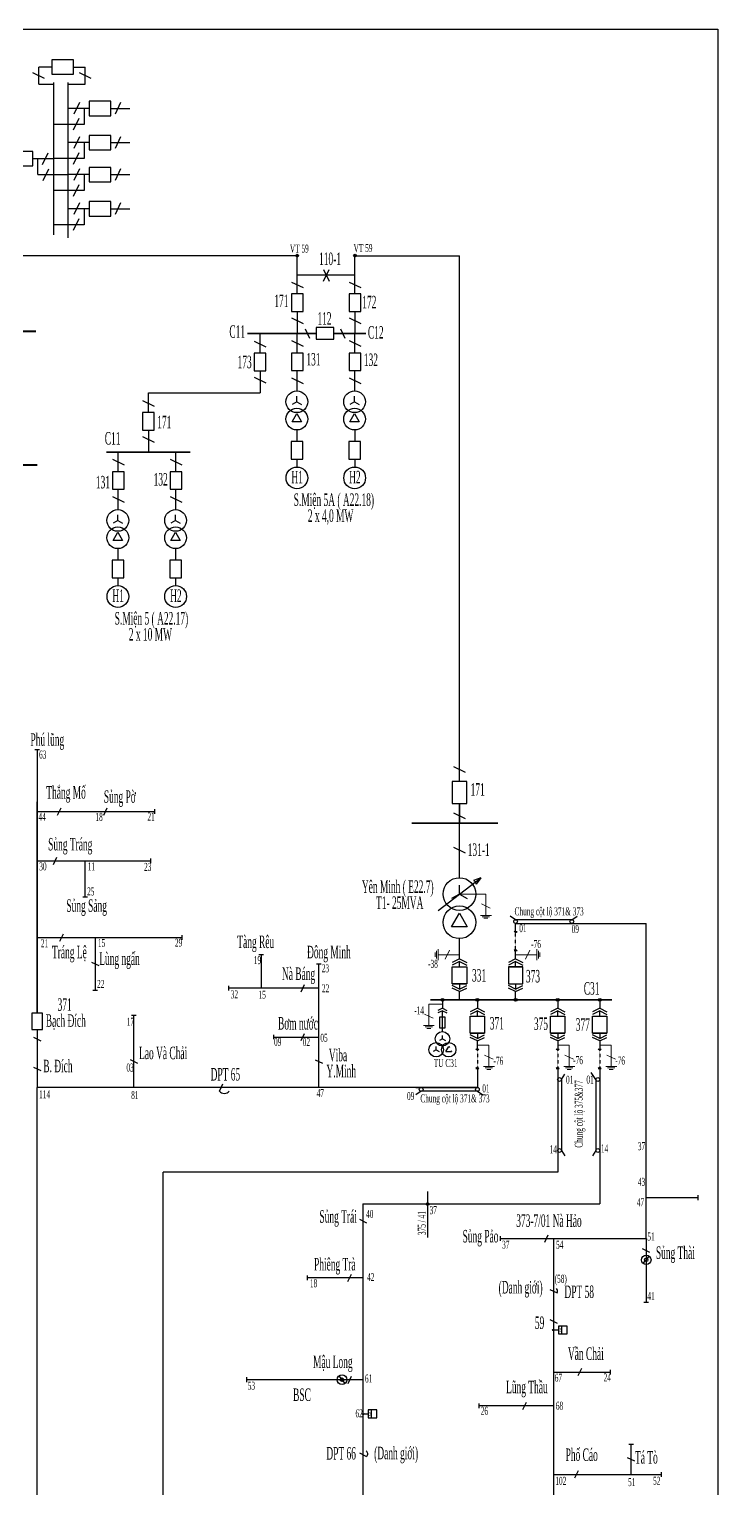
# Model space of a CAD drawing. Header units: inches. Extents: x 5954 to 16840, y 1852 to 5708.
# Drawn here: x 7937 to 8372, y 4786 to 5708 of the extents above; entities that cross this region are included whole.
import ezdxf

# ---------------------------------------------------------------- set-up
doc = ezdxf.new("R2010")
doc.units = ezdxf.units.IN
doc.header["$LTSCALE"] = 0.007
doc.header["$MEASUREMENT"] = 0
doc.linetypes.add('HIDDENX2', pattern=[0.75, 0.5, -0.25])
doc.layers.get('0').update_dxf_attribs({"color": 8, "lineweight": 25})
for name, color, linetype, lineweight in [('0.4+6kV', 6, 'Continuous', 25), ('Cap 35', 30, 'HIDDENX2', 25), ('DZ 35', 30, 'Continuous', 25), ('DZ110', 1, 'Continuous', 25), ('TC 110', 1, 'Continuous', 35), ('TC 35', 30, 'Continuous', 35), ('Tiep dat', 7, 'Continuous', 15)]:
    doc.layers.add(name, color=color, linetype=linetype, lineweight=lineweight)
doc.layers.add('Chu', color=7, linetype='Continuous')
doc.layers.add('so', color=7, linetype='Continuous')
doc.styles.add('chu', font='times.ttf', dxfattribs={"width": 0.5, "height": 0.2})

msp = doc.modelspace()

# ---------------------------------------------------------------- hatches: boundary and pattern name
at = {"layer": 'DZ 35'}
for points in [[(8196.81, 5094.79, 1), (8198.54, 5094.79, 1)], [(8218.86, 5094.79, 1), (8220.58, 5094.79, 1)], [(8243.06, 5094.79, 1), (8244.79, 5094.79, 1)], [(8243.06, 5094.79, 1), (8244.79, 5094.79, 1)], [(8243.06, 5094.79, 1), (8244.79, 5094.79, 1)], [(8269.61, 5094.79, 1), (8271.34, 5094.79, 1)], [(8269.61, 5094.79, 1), (8271.34, 5094.79, 1)], [(8296.16, 5094.79, 1), (8297.89, 5094.79, 1)], [(8296.16, 5094.79, 1), (8297.89, 5094.79, 1)], [(8188.33, 4965.12, -1), (8188.33, 4966.85, -1)], [(8268.31, 4886.44, -1), (8267.23, 4886.44, -1)], [(8148, 4833.46, -1), (8146.92, 4833.46, -1)]]:
    msp.add_hatch(color=256, dxfattribs=at).paths.add_polyline_path(points)
at = {"layer": 'DZ110'}
for points in [[(8105.06, 5564.57, 1), (8106.79, 5564.57, 1)], [(8141.55, 5564.57, 1), (8143.28, 5564.57, 1)]]:
    msp.add_hatch(color=1, dxfattribs=at).paths.add_polyline_path(points)

# ---------------------------------------------------------------- linework, layer by layer
at = {"color": 0}
msp.add_lwpolyline([(8371.67, 4027.59), (6031.74, 4027.59), (6031.74, 5707.54), (8371.67, 5707.54)], close=True, dxfattribs=at)
at = {"layer": '0.4+6kV', "color": 6}
for p, q in [((8102.7, 5459.7), (8105.69, 5464.87)), ((8105.69, 5464.87), (8108.67, 5459.7)), ((8139.19, 5459.7), (8142.18, 5464.87)), ((8142.18, 5464.87), (8145.16, 5459.7)), ((8108.67, 5459.7), (8102.7, 5459.7)), ((8105.73, 5454.55), (8105.73, 5447.19)), ((8145.16, 5459.7), (8139.19, 5459.7)), ((8142.22, 5454.55), (8142.22, 5447.19)), ((8105.73, 5436.19), (8105.73, 5431.18)), ((8142.22, 5436.19), (8142.22, 5431.18)), ((8105.73, 5435.14), (8105.73, 5431.18)), ((8105.73, 5427.53), (8105.73, 5427.53)), ((8142.22, 5435.14), (8142.22, 5431.18)), ((8142.22, 5427.53), (8142.22, 5427.53)), ((7989.6, 5384.83), (7992.58, 5389.99)), ((7992.58, 5389.99), (7995.56, 5384.83)), ((8026.08, 5384.83), (8029.07, 5389.99)), ((8029.07, 5389.99), (8032.05, 5384.83)), ((7995.56, 5384.83), (7989.6, 5384.83)), ((8032.05, 5384.83), (8026.08, 5384.83)), ((7992.62, 5379.67), (7992.62, 5372.31)), ((8029.11, 5379.67), (8029.11, 5372.31)), ((7992.62, 5361.32), (7992.62, 5356.3)), ((7992.62, 5360.26), (7992.62, 5356.3)), ((8029.11, 5361.32), (8029.11, 5356.3)), ((8029.11, 5360.26), (8029.11, 5356.3)), ((7992.62, 5352.65), (7992.62, 5352.65)), ((8029.11, 5352.65), (8029.11, 5352.65))]:
    msp.add_line(p, q, dxfattribs=at)
at = {"layer": '0.4+6kV'}
for p, q in [((8193.7, 5063.35), (8191.88, 5062.3)), ((8193.7, 5063.35), (8193.7, 5065.46)), ((8193.7, 5063.35), (8195.53, 5062.3)), ((8199.82, 5062.3), (8201.64, 5065.46)), ((8199.82, 5062.3), (8203.47, 5062.3)), ((8201.64, 5065.46), (8202.03, 5064.79)), ((8203.15, 5062.85), (8203.47, 5062.3))]:
    msp.add_line(p, q, dxfattribs=at)
at = {"layer": '0.4+6kV', "color": 20, "ltscale": 0.06}
for p, q in [((8324.56, 4928.34), (8328.31, 4933.06)), ((8324.56, 4928.34), (8328.31, 4933.06)), ((8136.11, 4852.7), (8132.37, 4857.42)), ((8136.11, 4852.7), (8132.37, 4857.42))]:
    msp.add_line(p, q, dxfattribs=at)
at = {"layer": '0.4+6kV', "color": 6}
for centre in [(8105.69, 5461.43), (8142.18, 5461.43), (8105.73, 5424.31), (8105.73, 5424.31), (8142.22, 5424.31), (8142.22, 5424.31), (7992.58, 5386.55), (8029.07, 5386.55), (7992.62, 5349.43), (7992.62, 5349.43), (8029.11, 5349.43), (8029.11, 5349.43)]:
    msp.add_circle(centre, 6.87, dxfattribs=at)
at = {"layer": '0.4+6kV'}
for centre in [(8193.7, 5063.35), (8201.64, 5063.35)]:
    msp.add_circle(centre, 4.58, dxfattribs=at)
at = {"layer": '0.4+6kV', "color": 20, "ltscale": 0.06}
for centre, radius in [((8326.43, 4930.7), 3.02), ((8326.43, 4930.7), 3.02), ((8326.43, 4930.7), 1.11), ((8134.24, 4855.06), 3.02), ((8134.24, 4855.06), 3.02), ((8134.24, 4855.06), 1.11)]:
    msp.add_circle(centre, radius, dxfattribs=at)
at = {"layer": 'Cap 35'}
for p, q in [((8243.93, 5126.72), (8243.93, 5137.28)), ((8219.72, 5062.86), (8219.72, 5052.3)), ((8270.48, 5062.86), (8270.48, 5052.3)), ((8297.03, 5062.86), (8297.03, 5052.3))]:
    msp.add_line(p, q, dxfattribs=at)
at = {"layer": 'DZ 35'}
for p, q in [((7940.08, 5252.96), (7943.1, 5252.96)), ((7941.59, 5252.96), (7941.59, 5086.51)), ((7941.59, 5086.51), (7941.59, 5219.89)), ((7954.52, 5211.5), (7956.75, 5216.08)), ((7983.72, 5211.5), (7985.94, 5216.08)), ((8015.82, 5215.3), (8015.82, 5212.28)), ((7941.59, 5213.79), (8015.82, 5213.79)), ((7941.59, 5182.57), (8013.52, 5182.57)), ((7951.91, 5180.28), (7954.14, 5184.86)), ((7972.01, 5159.79), (7972.01, 5182.57)), ((8013.52, 5181.06), (8013.52, 5184.08)), ((7970.49, 5159.79), (7973.52, 5159.79)), ((8203.48, 5140.95), (8208.4, 5149.46)), ((8208.4, 5149.46), (8213.31, 5140.95)), ((8243.87, 5145.44), (8240.53, 5147.63)), ((8279.43, 5145.44), (8243.87, 5145.44)), ((8243.93, 5143.07), (8326.43, 5143.07)), ((8243.93, 5138.08), (8243.93, 5143.07)), ((8279.43, 5145.44), (8282.77, 5147.63)), ((8326.43, 4944.15), (8326.43, 5143.07)), ((7941.59, 5134.15), (8033.23, 5134.15)), ((7956.03, 5131.86), (7958.25, 5136.44)), ((7978.29, 5134.15), (7978.29, 5100.96)), ((8033.23, 5132.64), (8033.23, 5135.66)), ((8213.31, 5140.95), (8203.48, 5140.95)), ((8208.4, 5123.32), (8208.4, 5133.56)), ((8243.93, 5137.28), (8242.91, 5138.08)), ((8242.91, 5138.08), (8244.94, 5138.08)), ((8243.93, 5137.28), (8244.94, 5138.08)), ((8081.63, 5123.48), (8084.65, 5123.48)), ((8083.14, 5123.48), (8083.14, 5102.25)), ((8208.4, 5120.67), (8208.4, 5123.29)), ((8243.93, 5126.72), (8242.91, 5125.92)), ((8242.91, 5125.92), (8244.94, 5125.92)), ((8243.93, 5126.72), (8244.94, 5125.92)), ((8243.93, 5120.67), (8243.93, 5125.92)), ((7976, 5118.67), (7980.58, 5116.44)), ((8118, 5117.6), (8121.03, 5117.6)), ((8119.52, 5039.52), (8119.51, 5117.6)), ((8208.4, 5120.67), (8203.81, 5118.44)), ((8208.4, 5119.04), (8203.81, 5116.82)), ((8208.4, 5120.67), (8212.98, 5118.44)), ((8208.4, 5115.67), (8208.4, 5119.04)), ((8208.4, 5119.04), (8212.98, 5116.82)), ((8243.93, 5120.67), (8239.34, 5118.44)), ((8243.93, 5119.04), (8239.34, 5116.82)), ((8239.34, 5115.67), (8248.51, 5115.67)), ((8243.93, 5120.67), (8248.51, 5118.44)), ((8243.93, 5115.67), (8243.93, 5119.04)), ((8243.93, 5119.04), (8248.51, 5116.82)), ((8108.37, 5099.96), (8110.59, 5104.55)), ((8203.81, 5105.04), (8212.98, 5105.04)), ((8208.4, 5105.04), (8208.4, 5101.66)), ((8243.93, 5105.04), (8243.93, 5101.66)), ((7976.78, 5100.96), (7979.81, 5100.96)), ((8062.75, 5100.74), (8062.75, 5103.76)), ((8119.52, 5102.26), (8062.75, 5102.25)), ((8208.4, 5101.66), (8203.81, 5103.89)), ((8208.4, 5100.04), (8203.81, 5102.26)), ((8208.4, 5101.66), (8212.98, 5103.89)), ((8208.4, 5100.04), (8212.98, 5102.26)), ((8208.4, 5094.79), (8208.4, 5100.04)), ((8243.93, 5101.66), (8239.34, 5103.89)), ((8243.93, 5100.04), (8239.34, 5102.26)), ((8243.93, 5101.66), (8248.51, 5103.89)), ((8243.93, 5100.04), (8248.51, 5102.26)), ((8243.93, 5094.79), (8243.93, 5100.04)), ((8197.67, 5089.54), (8194.84, 5088.16)), ((8197.67, 5087.92), (8194.84, 5086.54)), ((8197.67, 5094.79), (8197.67, 5089.54)), ((8197.67, 5089.54), (8200.51, 5088.16)), ((8197.67, 5087.92), (8200.51, 5086.54)), ((8197.67, 5074.81), (8197.67, 5087.92)), ((8219.72, 5089.54), (8215.14, 5087.32)), ((8219.72, 5087.92), (8215.14, 5085.69)), ((8219.72, 5094.79), (8219.72, 5089.54)), ((8219.72, 5089.54), (8224.3, 5087.32)), ((8219.72, 5084.54), (8219.72, 5087.92)), ((8219.72, 5087.92), (8224.3, 5085.69)), ((8270.48, 5089.54), (8265.89, 5087.32)), ((8270.48, 5087.92), (8265.89, 5085.69)), ((8270.48, 5094.79), (8270.48, 5089.54)), ((8270.48, 5089.54), (8275.06, 5087.32)), ((8270.48, 5084.54), (8270.48, 5087.92)), ((8270.48, 5087.92), (8275.06, 5085.69)), ((8297.03, 5089.54), (8292.45, 5087.32)), ((8297.03, 5087.92), (8292.45, 5085.69)), ((8297.03, 5094.79), (8297.03, 5089.54)), ((8297.03, 5089.54), (8301.61, 5087.32)), ((8297.03, 5084.54), (8297.03, 5087.92)), ((8297.03, 5087.92), (8301.61, 5085.69)), ((8001.18, 5085.13), (8004.2, 5085.13)), ((8002.69, 5039.52), (8002.69, 5085.13)), ((8196.06, 5084.18), (8199.28, 5084.18)), ((8196.06, 5076.87), (8196.06, 5084.18)), ((8199.28, 5076.87), (8196.06, 5076.87)), ((8199.28, 5084.18), (8199.28, 5076.87)), ((7939.3, 5071.28), (7943.88, 5069.05)), ((7941.59, 5076.19), (7941.59, 5039.52)), ((8091.16, 5069.97), (8091.16, 5072.77)), ((8091.16, 5071.37), (8119.52, 5071.37)), ((8108.37, 5069.08), (8110.6, 5073.66)), ((8197.67, 5070.23), (8195.85, 5069.17)), ((8197.67, 5070.23), (8197.67, 5072.34)), ((8197.67, 5070.23), (8199.5, 5069.17)), ((8215.14, 5073.91), (8224.3, 5073.91)), ((8219.72, 5070.54), (8215.14, 5072.76)), ((8219.72, 5068.91), (8215.14, 5071.14)), ((8219.72, 5073.91), (8219.72, 5070.54)), ((8219.72, 5070.54), (8224.3, 5072.76)), ((8219.72, 5068.91), (8224.3, 5071.14)), ((8219.72, 5063.66), (8219.72, 5068.91)), ((8265.89, 5073.91), (8275.06, 5073.91)), ((8270.48, 5070.54), (8265.89, 5072.76)), ((8270.48, 5068.91), (8265.89, 5071.14)), ((8270.48, 5073.91), (8270.48, 5070.54)), ((8270.48, 5070.54), (8275.06, 5072.76)), ((8270.48, 5068.91), (8275.06, 5071.14)), ((8270.48, 5068.91), (8270.48, 5063.66)), ((8292.45, 5073.91), (8301.61, 5073.91)), ((8297.03, 5070.54), (8292.45, 5072.76)), ((8297.03, 5068.91), (8292.45, 5071.14)), ((8297.03, 5073.91), (8297.03, 5070.54)), ((8297.03, 5070.54), (8301.61, 5072.76)), ((8297.03, 5068.91), (8301.61, 5071.14)), ((8297.03, 5068.91), (8297.03, 5063.66)), ((8219.72, 5062.86), (8218.71, 5063.66)), ((8218.71, 5063.66), (8220.73, 5063.66)), ((8219.72, 5062.86), (8220.73, 5063.66)), ((8270.48, 5062.86), (8269.46, 5063.66)), ((8269.46, 5063.66), (8271.49, 5063.66)), ((8270.48, 5062.86), (8271.49, 5063.66)), ((8297.03, 5062.86), (8296.01, 5063.66)), ((8296.01, 5063.66), (8298.04, 5063.66)), ((8297.03, 5062.86), (8298.04, 5063.66)), ((7939.3, 5052.39), (7943.88, 5050.16)), ((8000.4, 5057.17), (8004.98, 5054.94)), ((8117.23, 5057.06), (8121.81, 5054.84)), ((8219.72, 5052.3), (8218.71, 5051.5)), ((8218.71, 5051.5), (8220.73, 5051.5)), ((8219.72, 5052.3), (8220.73, 5051.5)), ((8219.72, 5051.5), (8219.72, 5039.52)), ((8270.48, 5052.3), (8269.46, 5051.5)), ((8269.46, 5051.5), (8271.49, 5051.5)), ((8270.48, 5052.3), (8271.49, 5051.5)), ((8270.48, 5051.5), (8270.48, 4986.16)), ((8294.66, 5044.55), (8291.56, 5049.01)), ((8297.03, 5052.3), (8296.01, 5051.5)), ((8296.01, 5051.5), (8298.04, 5051.5)), ((8297.03, 5052.3), (8298.04, 5051.5)), ((8297.03, 5051.5), (8297.03, 4965.98)), ((8056.74, 5037.23), (8058.96, 5041.81)), ((8272.85, 5044.55), (8272.81, 4999.74)), ((8272.85, 5044.55), (8275.1, 5047.99)), ((8294.66, 5044.55), (8294.64, 4999.74)), ((8219.72, 5039.52), (7941.59, 5039.52)), ((7941.59, 4766.79), (7941.59, 5039.52)), ((8184.22, 5037.15), (8180.88, 5034.96)), ((8180.91, 5039.52), (8219.72, 5039.52)), ((8219.78, 5037.15), (8184.22, 5037.15)), ((8219.78, 5037.15), (8223.12, 5034.96)), ((8272.81, 4999.74), (8275, 4996.4)), ((8294.64, 4999.74), (8292.45, 4996.4)), ((8270.48, 4986.16), (8021.32, 4986.16)), ((8021.32, 4563.26), (8021.32, 4986.16)), ((8188.33, 4973.77), (8188.33, 4944.82)), ((8326.43, 4970), (8359.03, 4970)), ((8359.03, 4971.51), (8359.03, 4968.49)), ((8147.46, 4965.98), (8297.03, 4965.98)), ((8147.46, 4965.98), (8147.46, 4479.66)), ((8145.17, 4956.4), (8149.75, 4954.18)), ((8234.17, 4945.67), (8234.17, 4942.64)), ((8234.17, 4944.15), (8326.43, 4944.15)), ((8262.3, 4941.86), (8264.52, 4946.45)), ((8267.77, 4944.15), (8267.77, 4331.92)), ((8326.43, 4944.15), (8326.43, 4903.84)), ((8328.72, 4935.37), (8324.14, 4937.59)), ((8112.35, 4917.82), (8112.35, 4920.84)), ((8137.91, 4917.04), (8140.13, 4921.62)), ((8147.46, 4919.33), (8112.35, 4919.33)), ((8265.48, 4912.06), (8270.06, 4909.84)), ((8327.94, 4903.84), (8324.92, 4903.84)), ((8265.48, 4893), (8270.06, 4890.78)), ((8267.77, 4886.44), (8270.98, 4886.44)), ((8273.18, 4883.96), (8273.18, 4888.91)), ((8074.15, 4853.55), (8074.15, 4856.57)), ((8138.01, 4852.77), (8140.23, 4857.35)), ((8267.77, 4859.82), (8303.58, 4859.82)), ((8285.51, 4862.11), (8283.28, 4857.53)), ((8303.58, 4861.33), (8303.58, 4858.31)), ((8147.46, 4855.06), (8074.15, 4855.06)), ((8220.59, 4840.12), (8220.59, 4837.09)), ((8267.77, 4838.61), (8220.59, 4838.61)), ((8248.55, 4836.31), (8250.78, 4840.9)), ((8147.46, 4833.46), (8150.66, 4833.46)), ((8152.87, 4830.98), (8152.87, 4835.94)), ((8318.47, 4814.2), (8315.44, 4814.2)), ((8316.96, 4795.22), (8316.96, 4814.2)), ((8145.17, 4808.91), (8149.75, 4806.69)), ((8319.25, 4803.6), (8314.67, 4805.82)), ((8267.77, 4795.22), (8335.9, 4795.21)), ((8283.35, 4797.51), (8281.13, 4792.92)), ((8335.9, 4796.73), (8335.9, 4793.7))]:
    msp.add_line(p, q, dxfattribs=at)
for points in [[(8203.81, 5115.67), (8212.98, 5115.67), (8212.98, 5105.04), (8203.81, 5105.04)], [(8239.34, 5105.04), (8248.51, 5105.04), (8248.51, 5115.67), (8239.34, 5115.67)], [(7938.15, 5086.51), (7938.15, 5076.19), (7945.03, 5076.19), (7945.03, 5086.51)], [(8215.14, 5084.54), (8224.3, 5084.54), (8224.3, 5073.91), (8215.14, 5073.91)], [(8265.89, 5084.54), (8275.06, 5084.54), (8275.06, 5073.91), (8265.89, 5073.91)], [(8292.45, 5084.54), (8301.61, 5084.54), (8301.61, 5073.91), (8292.45, 5073.91)], [(8270.98, 4888.91), (8270.98, 4883.96), (8276.47, 4883.96), (8276.47, 4888.91)], [(8150.66, 4835.94), (8150.66, 4830.98), (8156.16, 4830.98), (8156.16, 4835.94)]]:
    msp.add_lwpolyline(points, close=True, dxfattribs=at)
for centre, radius in [((8208.4, 5143.78), 10.31), ((8243.87, 5144.25), 1.19), ((8279.43, 5144.25), 1.19), ((8197.67, 5094.79), 0.864), ((8219.72, 5094.79), 0.864), ((8243.93, 5094.79), 0.864), ((8243.93, 5094.79), 0.864), ((8243.93, 5094.79), 0.864), ((8270.48, 5094.79), 0.864), ((8270.48, 5094.79), 0.864), ((8297.03, 5094.79), 0.864), ((8297.03, 5094.79), 0.864), ((8197.67, 5070.23), 4.58), ((8271.66, 5044.55), 1.19), ((8295.84, 5044.55), 1.19), ((8184.22, 5038.34), 1.19), ((8219.78, 5038.34), 1.19), ((8271.62, 4999.74), 1.19), ((8295.83, 4999.74), 1.19), ((8188.33, 4965.98), 0.864), ((8267.77, 4886.44), 0.54), ((8147.46, 4833.46), 0.54)]:
    msp.add_circle(centre, radius, dxfattribs=at)
for centre, radius, start, end in [((8059.88, 5039.82), 4.07, 219.47582, 319.60591), ((8267.9, 4911.05), 2.48, 330.65689, 42.64813), ((8148.34, 4808.32), 2.15, 310.80296, 56.3989)]:
    msp.add_arc(centre, radius, start, end, dxfattribs=at)
at = {"layer": 'DZ110', "color": 1}
for p, q in [((7946.29, 5676.44), (7938.96, 5680)), ((7950.9, 5683.66), (7942.62, 5683.66)), ((7942.62, 5672.78), (7942.62, 5683.66)), ((7964.65, 5683.66), (7972.01, 5683.66)), ((7975.67, 5676.44), (7968.34, 5680)), ((7972.01, 5672.78), (7972.01, 5683.66)), ((7942.62, 5672.78), (7952.11, 5672.78)), ((7952.11, 5577.71), (7952.11, 5673.85)), ((7961.22, 5575.88), (7961.22, 5673.85)), ((7961.22, 5672.78), (7972.01, 5672.78)), ((7974.39, 5657.51), (7961.22, 5657.51)), ((7968.37, 5661.17), (7964.81, 5653.84)), ((7971.33, 5657.51), (7971.33, 5647.41)), ((7988.14, 5657.51), (8000.14, 5657.51)), ((7994.36, 5661.17), (7990.81, 5653.84)), ((7967.89, 5651.07), (7964.33, 5643.74)), ((7971.33, 5647.41), (7952.11, 5647.41)), ((7968.37, 5639.62), (7964.81, 5632.29)), ((7994.36, 5639.62), (7990.81, 5632.29)), ((7944.97, 5622.19), (7948.53, 5629.52)), ((7974.39, 5635.95), (7961.22, 5635.95)), ((7967.89, 5629.52), (7964.33, 5622.19)), ((7971.33, 5635.95), (7971.33, 5625.86)), ((7988.14, 5635.95), (8000.14, 5635.95)), ((7938.95, 5625.86), (7952.11, 5625.86)), ((7942.01, 5615.76), (7942.01, 5625.86)), ((7971.33, 5625.86), (7952.11, 5625.86)), ((7942.01, 5615.76), (7961.22, 5615.76)), ((7945.45, 5612.09), (7949.01, 5619.42)), ((7974.39, 5615.76), (7961.22, 5615.76)), ((7968.37, 5619.42), (7964.81, 5612.09)), ((7971.33, 5615.76), (7971.33, 5605.66)), ((7988.14, 5615.76), (8000.14, 5615.76)), ((7994.36, 5619.42), (7990.81, 5612.09)), ((7971.33, 5605.66), (7952.11, 5605.66)), ((7967.89, 5609.32), (7964.33, 5601.99)), ((7974.39, 5594.2), (7961.22, 5594.2)), ((7968.37, 5597.87), (7964.81, 5590.54)), ((7971.33, 5594.2), (7971.33, 5584.1)), ((7988.14, 5594.2), (8000.14, 5594.2)), ((7994.36, 5597.87), (7990.81, 5590.54)), ((7971.33, 5584.1), (7952.11, 5584.1)), ((7967.89, 5587.77), (7964.33, 5580.44)), ((8105.93, 5564.57), (7926, 5564.57)), ((8105.93, 5540.41), (8105.93, 5564.57)), ((8122.51, 5548.59), (8126.06, 5555.92)), ((8122.51, 5555.92), (8126.06, 5548.59)), ((8142.42, 5540.41), (8142.42, 5564.57)), ((8142.42, 5564.57), (8208.39, 5564.57)), ((8208.4, 5232.57), (8208.39, 5564.57)), ((8102.26, 5547.96), (8109.59, 5544.41)), ((8105.93, 5552.49), (8142.42, 5552.49)), ((8138.75, 5547.96), (8146.08, 5544.41)), ((8105.93, 5529.41), (8105.93, 5515.48)), ((8142.42, 5529.41), (8142.42, 5515.48)), ((8102.26, 5525.29), (8109.59, 5521.74)), ((8138.75, 5525.29), (8146.08, 5521.74)), ((8078.76, 5510.53), (8086.09, 5506.97)), ((8082.42, 5502.97), (8082.42, 5515.48)), ((8102.26, 5511.07), (8109.59, 5507.52)), ((8105.93, 5503.11), (8105.93, 5515.48)), ((8110.91, 5518.42), (8113.75, 5512.55)), ((8133.16, 5518.42), (8136, 5512.55)), ((8138.75, 5511.07), (8146.08, 5507.52)), ((8142.42, 5503.11), (8142.42, 5515.48)), ((8082.42, 5491.97), (8082.42, 5478.04)), ((8105.93, 5479.25), (8105.93, 5492.11)), ((8142.42, 5479.25), (8142.42, 5492.11)), ((8078.76, 5487.85), (8086.09, 5484.3)), ((8102.26, 5487.46), (8109.59, 5483.9)), ((8138.75, 5487.46), (8146.08, 5483.9)), ((8008.19, 5473.09), (8015.52, 5469.53)), ((8011.86, 5465.53), (8011.86, 5478.04)), ((8011.86, 5478.04), (8082.42, 5478.04)), ((8105.69, 5472.38), (8105.69, 5475.82)), ((8142.18, 5472.38), (8142.18, 5475.82)), ((8105.69, 5472.38), (8102.7, 5470.66)), ((8105.69, 5472.38), (8108.67, 5470.66)), ((8142.18, 5472.38), (8139.19, 5470.66)), ((8142.18, 5472.38), (8145.16, 5470.66)), ((8011.86, 5454.53), (8011.86, 5440.6)), ((8008.19, 5450.41), (8015.52, 5446.86)), ((7989.15, 5436.19), (7996.48, 5432.64)), ((7992.82, 5428.23), (7992.82, 5440.6)), ((8025.64, 5436.19), (8032.97, 5432.64)), ((8029.31, 5428.23), (8029.31, 5440.6)), ((7989.15, 5412.58), (7996.48, 5409.02)), ((7992.82, 5404.37), (7992.82, 5417.23)), ((8025.64, 5412.58), (8032.97, 5409.02)), ((8029.31, 5404.37), (8029.31, 5417.23)), ((7992.58, 5397.5), (7992.58, 5400.94)), ((8029.07, 5397.5), (8029.07, 5400.94)), ((7992.58, 5397.5), (7989.6, 5395.78)), ((7992.58, 5397.5), (7995.56, 5395.78)), ((8029.07, 5397.5), (8026.08, 5395.78)), ((8029.07, 5397.5), (8032.05, 5395.78)), ((8204.73, 5242.15), (8212.06, 5238.59)), ((8208.4, 5218.82), (8208.4, 5213.44)), ((8208.4, 5171.96), (8208.4, 5218.82)), ((8204.73, 5212.81), (8212.06, 5209.25)), ((8208.4, 5213.44), (8208.4, 5206.3)), ((8208.4, 5171.96), (8208.4, 5206.3)), ((8204.63, 5191.12), (8211.96, 5187.56)), ((8194.97, 5151.32), (8221.96, 5171.81)), ((8221.96, 5171.81), (8217.3, 5170.1)), ((8217.3, 5170.1), (8218.67, 5169.31)), ((8219.06, 5167.78), (8218.67, 5169.31)), ((8221.96, 5171.81), (8219.06, 5167.78)), ((8208.4, 5161.64), (8203.48, 5158.81)), ((8208.4, 5161.64), (8208.4, 5167.32)), ((8208.4, 5161.64), (8213.31, 5158.81))]:
    msp.add_line(p, q, dxfattribs=at)
for points in [[(7964.65, 5688.24), (7950.9, 5688.24), (7950.9, 5679.07), (7964.65, 5679.07)], [(7988.14, 5662.09), (7974.39, 5662.09), (7974.39, 5652.92), (7988.14, 5652.92)], [(7988.14, 5640.54), (7974.39, 5640.54), (7974.39, 5631.37), (7988.14, 5631.37)], [(7925.2, 5621.27), (7938.95, 5621.27), (7938.95, 5630.44), (7925.2, 5630.44)], [(7988.14, 5620.34), (7974.39, 5620.34), (7974.39, 5611.17), (7988.14, 5611.17)], [(7988.14, 5598.79), (7974.39, 5598.79), (7974.39, 5589.62), (7988.14, 5589.62)], [(8109.59, 5529.41), (8109.59, 5540.41), (8102.26, 5540.41), (8102.26, 5529.41)], [(8146.08, 5529.41), (8146.08, 5540.41), (8138.75, 5540.41), (8138.75, 5529.41)], [(8128.97, 5519.15), (8117.98, 5519.15), (8117.98, 5511.82), (8128.97, 5511.82)], [(8086.09, 5491.97), (8086.09, 5502.97), (8078.76, 5502.97), (8078.76, 5491.97)], [(8109.59, 5492.11), (8109.59, 5503.11), (8102.26, 5503.11), (8102.26, 5492.11)], [(8146.08, 5492.11), (8146.08, 5503.11), (8138.75, 5503.11), (8138.75, 5492.11)], [(8015.52, 5454.53), (8015.52, 5465.53), (8008.19, 5465.53), (8008.19, 5454.53)], [(8109.39, 5436.19), (8109.39, 5447.19), (8102.06, 5447.19), (8102.06, 5436.19)], [(8145.88, 5436.19), (8145.88, 5447.19), (8138.55, 5447.19), (8138.55, 5436.19)], [(7996.48, 5417.23), (7996.48, 5428.23), (7989.15, 5428.23), (7989.15, 5417.23)], [(8032.97, 5417.23), (8032.97, 5428.23), (8025.64, 5428.23), (8025.64, 5417.23)], [(7996.28, 5361.32), (7996.28, 5372.31), (7988.95, 5372.31), (7988.95, 5361.32)], [(8032.77, 5361.32), (8032.77, 5372.31), (8025.44, 5372.31), (8025.44, 5361.32)], [(8203.81, 5232.57), (8203.81, 5218.82), (8212.98, 5218.82), (8212.98, 5232.57)]]:
    msp.add_lwpolyline(points, close=True, dxfattribs=at)
for centre, radius in [((8105.93, 5564.57), 0.864), ((8142.42, 5564.57), 0.864), ((8105.69, 5472.38), 6.87), ((8142.18, 5472.38), 6.87), ((7992.58, 5397.5), 6.87), ((8029.07, 5397.5), 6.87), ((8208.4, 5161.64), 10.31)]:
    msp.add_circle(centre, radius, dxfattribs=at)
at = {"layer": 'TC 110', "lineweight": 40}
msp.add_line((7863.37, 5516.85), (7940.87, 5516.85), dxfattribs=at)
at = {"layer": 'TC 110', "color": 1}
for p, q in [((8074.52, 5515.48), (8117.98, 5515.48)), ((8128.97, 5515.48), (8149.31, 5515.48)), ((7985.5, 5440.6), (8038.21, 5440.6)), ((8178.3, 5206.3), (8232.64, 5206.3))]:
    msp.add_line(p, q, dxfattribs=at)
at = {"layer": 'TC 110', "color": 1, "lineweight": 40}
msp.add_line((7862.17, 5432.54), (7941.67, 5432.54), dxfattribs=at)
at = {"layer": 'TC 35'}
msp.add_line((8190.13, 5094.79), (8304.68, 5094.79), dxfattribs=at)
at = {"layer": 'Tiep dat'}
for p, q in [((8225.13, 5161.64), (8208.4, 5161.64)), ((8225.13, 5161.64), (8225.13, 5154.04)), ((8225.13, 5161.64), (8225.13, 5154.04)), ((8225.13, 5161.64), (8225.13, 5154.04)), ((8222.38, 5155.38), (8227.88, 5152.71)), ((8222.38, 5155.38), (8227.88, 5152.71)), ((8222.38, 5155.38), (8227.88, 5152.71)), ((8225.13, 5154.04), (8225.13, 5148.17)), ((8225.13, 5154.04), (8225.13, 5148.17)), ((8225.13, 5154.04), (8225.13, 5148.17)), ((8221.7, 5148.17), (8228.57, 5148.17)), ((8221.7, 5148.17), (8228.57, 5148.17)), ((8221.7, 5148.17), (8228.57, 5148.17)), ((8222.78, 5147.23), (8227.48, 5147.23)), ((8222.78, 5147.23), (8227.48, 5147.23)), ((8222.78, 5147.23), (8227.48, 5147.23)), ((8223.84, 5146.32), (8226.43, 5146.32)), ((8223.84, 5146.32), (8226.43, 5146.32)), ((8223.84, 5146.32), (8226.43, 5146.32)), ((8193.07, 5124.64), (8193.07, 5122.05)), ((8193.07, 5124.64), (8193.07, 5122.05)), ((8193.07, 5124.64), (8193.07, 5122.05)), ((8193.98, 5125.7), (8193.98, 5121)), ((8193.98, 5125.7), (8193.98, 5121)), ((8193.98, 5125.7), (8193.98, 5121)), ((8194.92, 5126.78), (8194.92, 5119.91)), ((8194.92, 5126.78), (8194.92, 5119.91)), ((8194.92, 5126.78), (8194.92, 5119.91)), ((8200.8, 5123.35), (8194.92, 5123.35)), ((8200.8, 5123.35), (8194.92, 5123.35)), ((8200.8, 5123.35), (8194.92, 5123.35)), ((8202.13, 5126.1), (8199.46, 5120.6)), ((8202.13, 5126.1), (8199.46, 5120.6)), ((8202.13, 5126.1), (8199.46, 5120.6)), ((8208.4, 5123.35), (8200.8, 5123.35)), ((8208.4, 5123.35), (8200.8, 5123.35)), ((8208.4, 5123.35), (8200.8, 5123.35)), ((8243.93, 5123.35), (8251.53, 5123.35)), ((8243.93, 5123.35), (8251.53, 5123.35)), ((8243.93, 5123.35), (8251.53, 5123.35)), ((8252.86, 5126.1), (8250.2, 5120.6)), ((8252.86, 5126.1), (8250.2, 5120.6)), ((8252.86, 5126.1), (8250.2, 5120.6)), ((8251.53, 5123.35), (8257.4, 5123.35)), ((8251.53, 5123.35), (8257.4, 5123.35)), ((8251.53, 5123.35), (8257.4, 5123.35)), ((8257.4, 5126.78), (8257.4, 5119.91)), ((8257.4, 5126.78), (8257.4, 5119.91)), ((8257.4, 5126.78), (8257.4, 5119.91)), ((8258.34, 5125.7), (8258.34, 5121)), ((8258.34, 5125.7), (8258.34, 5121)), ((8258.34, 5125.7), (8258.34, 5121)), ((8259.26, 5124.64), (8259.26, 5122.05)), ((8259.26, 5124.64), (8259.26, 5122.05)), ((8259.26, 5124.64), (8259.26, 5122.05)), ((8186.31, 5085.9), (8191.81, 5083.23)), ((8186.31, 5085.9), (8191.81, 5083.23)), ((8186.31, 5085.9), (8191.81, 5083.23)), ((8197.67, 5092.16), (8189.06, 5092.16)), ((8189.06, 5092.16), (8189.06, 5084.56)), ((8189.06, 5092.16), (8189.06, 5084.56)), ((8189.06, 5092.16), (8189.06, 5084.56)), ((8185.62, 5078.69), (8192.5, 5078.69)), ((8185.62, 5078.69), (8192.5, 5078.69)), ((8185.62, 5078.69), (8192.5, 5078.69)), ((8186.71, 5077.75), (8191.41, 5077.75)), ((8186.71, 5077.75), (8191.41, 5077.75)), ((8186.71, 5077.75), (8191.41, 5077.75)), ((8187.77, 5076.84), (8190.36, 5076.84)), ((8187.77, 5076.84), (8190.36, 5076.84)), ((8187.77, 5076.84), (8190.36, 5076.84)), ((8189.06, 5084.56), (8189.06, 5078.69)), ((8189.06, 5084.56), (8189.06, 5078.69)), ((8189.06, 5084.56), (8189.06, 5078.69)), ((8219.72, 5066.29), (8227.03, 5066.29)), ((8224.28, 5060.02), (8229.78, 5057.35)), ((8224.28, 5060.02), (8229.78, 5057.35)), ((8224.28, 5060.02), (8229.78, 5057.35)), ((8227.03, 5066.29), (8227.03, 5058.69)), ((8227.03, 5066.29), (8227.03, 5058.69)), ((8227.03, 5066.29), (8227.03, 5058.69)), ((8227.03, 5058.69), (8227.03, 5052.81)), ((8227.03, 5058.69), (8227.03, 5052.81)), ((8227.03, 5058.69), (8227.03, 5052.81)), ((8270.48, 5066.29), (8277.79, 5066.29)), ((8275.04, 5060.02), (8280.54, 5057.35)), ((8275.04, 5060.02), (8280.54, 5057.35)), ((8275.04, 5060.02), (8280.54, 5057.35)), ((8277.79, 5066.29), (8277.79, 5058.69)), ((8277.79, 5066.29), (8277.79, 5058.69)), ((8277.79, 5066.29), (8277.79, 5058.69)), ((8277.79, 5058.69), (8277.79, 5052.81)), ((8277.79, 5058.69), (8277.79, 5052.81)), ((8277.79, 5058.69), (8277.79, 5052.81)), ((8297.03, 5066.29), (8304.34, 5066.29)), ((8301.59, 5060.02), (8307.09, 5057.35)), ((8301.59, 5060.02), (8307.09, 5057.35)), ((8301.59, 5060.02), (8307.09, 5057.35)), ((8304.34, 5066.29), (8304.34, 5058.69)), ((8304.34, 5066.29), (8304.34, 5058.69)), ((8304.34, 5066.29), (8304.34, 5058.69)), ((8304.34, 5058.69), (8304.34, 5052.81)), ((8304.34, 5058.69), (8304.34, 5052.81)), ((8304.34, 5058.69), (8304.34, 5052.81)), ((8223.6, 5052.81), (8230.47, 5052.81)), ((8223.6, 5052.81), (8230.47, 5052.81)), ((8223.6, 5052.81), (8230.47, 5052.81)), ((8224.68, 5051.87), (8229.39, 5051.87)), ((8224.68, 5051.87), (8229.39, 5051.87)), ((8224.68, 5051.87), (8229.39, 5051.87)), ((8225.74, 5050.96), (8228.33, 5050.96)), ((8225.74, 5050.96), (8228.33, 5050.96)), ((8225.74, 5050.96), (8228.33, 5050.96)), ((8274.35, 5052.81), (8281.23, 5052.81)), ((8274.35, 5052.81), (8281.23, 5052.81)), ((8274.35, 5052.81), (8281.23, 5052.81)), ((8275.44, 5051.87), (8280.14, 5051.87)), ((8275.44, 5051.87), (8280.14, 5051.87)), ((8275.44, 5051.87), (8280.14, 5051.87)), ((8276.5, 5050.96), (8279.09, 5050.96)), ((8276.5, 5050.96), (8279.09, 5050.96)), ((8276.5, 5050.96), (8279.09, 5050.96)), ((8300.9, 5052.81), (8307.78, 5052.81)), ((8300.9, 5052.81), (8307.78, 5052.81)), ((8300.9, 5052.81), (8307.78, 5052.81)), ((8301.99, 5051.87), (8306.69, 5051.87)), ((8301.99, 5051.87), (8306.69, 5051.87)), ((8301.99, 5051.87), (8306.69, 5051.87)), ((8303.05, 5050.96), (8305.64, 5050.96)), ((8303.05, 5050.96), (8305.64, 5050.96)), ((8303.05, 5050.96), (8305.64, 5050.96))]:
    msp.add_line(p, q, dxfattribs=at)

# ---------------------------------------------------------------- texts
at = {"layer": 'Chu', "style": 'chu', "width": 0.5}
for s, p in [('110-1', (8119.7, 5558.68)), ('171', (8091.45, 5532.08)), ('172', (8147.02, 5531.37)), ('112', (8118.7, 5521)), ('C11', (8063.07, 5512.75)), ('C12', (8150.58, 5512.25)), ('173', (8068.22, 5493.57)), ('131', (8111.71, 5495.28)), ('132', (8148.01, 5494.94)), ('171', (8017.47, 5455.64)), ('C11', (7984.34, 5445.38)), ('132', (8015.2, 5419.48)), ('H1', (8102.25, 5420.88)), ('H2', (8138.73, 5420.88)), ('131', (7978.71, 5417.7)), ('H1', (7989.14, 5346)), ('H2', (8025.63, 5346)), ('Sủng Pờ', (7983.74, 5219.23)), ('171', (8215.48, 5223.74)), ('131-1', (8213.63, 5185.71)), ('331', (8216.35, 5106.39)), ('C31', (8286.97, 5098.12)), ('371', (8227.61, 5076.13)), ('375', (8255.43, 5075.84)), ('377', (8281.91, 5075.38))]:
    msp.add_text(s, height=7.882, dxfattribs=at).set_placement(p)
for s, height, rotation, p in [('373', 7.882, 360, (8250.41, 5105.84)), ('KWh', 1.79, 90, (8273.03, 4885.16)), ('KWh', 1.79, 90, (8152.68, 4832.14))]:
    msp.add_text(s, height=height, rotation=rotation, dxfattribs=at).set_placement(p)
at = {"layer": 'Chu', "style": 'chu'}
for s, insert, char_height, width, attachment_point, line_spacing_factor in [('S.Miện 5A ( A22.18)\\P      2 x 4,0 MW', (8103.7, 5414.51), 7.8819, 54.2721, 1, 0.769231), ('S.Miện 5 ( A22.17)\\P      2 x 10 MW', (7990.59, 5339.63), 7.8819, 54.2721, 1, 0.769231), ('Phú lũng', (7937.37, 5263.1), 7.882, 38.7375, 1, 0.769231), ('Thắng Mố', (7947.39, 5229.77), 7.882, 38.7375, 1, 0.769231), ('Sủng Tráng', (7948.56, 5197.03), 7.882, 38.7375, 1, 0.769231), ('Yên Minh ( E22.7)\\P      T1- 25MVA', (8146.79, 5170.23), 7.8819, 54.2721, 1, 0.769231), ('Sủng Sảng', (7960.07, 5158.29), 7.882, 38.7375, 1, 0.769231), ('Tàng Rêu', (8068.07, 5135.42), 7.882, 38.7375, 1, 1.2), ('Tráng Lệ', (7950.98, 5128.94), 7.882, 38.7375, 1, 0.769231), ('Lùng ngấn', (7980.83, 5124.79), 7.882, 38.7375, 1, 0.769231), ('{\\fTimes New Roman|b0|i0|c238|p18;Đ}ông Minh', (8112.15, 5128.95), 7.8819, 38.7375, 1, 1.2), ('Nà Báng', (8096.27, 5115.28), 7.882, 38.7375, 1, 1.2), ('     371 \\PBạch {\\fTimes New Roman|b0|i0|c238|p18;Đ}ích', (7947.07, 5095.81), 7.8819, 38.7375, 1, 0.769231), ('B{\\fTimes New Roman|b0|i0|c163|p18;ơ}m n{\\fTimes New Roman|b0|i0|c163|p18;ư}ớc', (8093.79, 5083.95), 7.8819, 38.7375, 1, 1.2), ('B. {\\fTimes New Roman|b0|i0|c238|p18;Đ}ích', (7945.46, 5057.01), 7.8819, 38.7375, 1, 0.769231), ('DPT{\\fTimes New Roman|b0|i0|c163|p18; }65', (8051.19, 5051.8), 7.8819, 34.5215, 1, 0.769231), ('{\\fTimes New Roman|b0|i0|c0|p18;Sủng Trái\\fTimes New Roman|b0|i0|c238|p18;}', (8119.97, 4962.04), 7.8819, 38.7375, 1, 0.769231), ('{\\fTimes New Roman|b0|i0|c163|p18;373-7/01 Nà Hảo}', (8244.31, 4959.43), 7.8819, 41.3447, 1, 0.769231), ('Sủng Pảo', (8210.39, 4949.6), 7.882, 38.7375, 1, 0.769231), ('Sủng Thài', (8332.53, 4939.23), 7.882, 38.7375, 1, 0.769231), ('    \\PPhiêng Trà', (8142.82, 4942.01), 7.882, 38.7375, 3, 0.769231), ('(Danh giới)', (8260.97, 4917.37), 7.8819, 38.7375, 3, 1.2), ('DPT 58', (8274.74, 4914.52), 7.882, 38.7375, 1, 0.769231), ('{\\fTimes New Roman|b0|i0|c163|p18;         }59', (8242.69, 4895), 7.8819, 38.7375, 1, 0.769231), ('Vần Chải ', (8276.95, 4875.46), 7.882, 38.7375, 1, 0.769231), ('Mậu Long', (8140.91, 4870.33), 7.882, 38.7375, 3, 0.769231), ('    BSC', (8114.55, 4849.54), 7.882, 31.8715, 3, 0.769231), ('Lũng Thầu', (8237.88, 4854.41), 7.882, 38.7375, 1, 0.769231), ('DPT 66', (8143.02, 4812.55), 7.882, 38.7375, 3, 0.769231), ('(Danh giới)', (8182.31, 4812.73), 7.8819, 38.7375, 3, 1.2), ('{\\fTimes New Roman|b0|i0|c0|p18;Phố Cáo\\fTimes New Roman|b0|i0|c238|p18;}', (8275.5, 4811.65), 7.8819, 34.5215, 1, 0.769231), ('Tá Tò', (8319.33, 4810), 7.882, 34.5215, 1, 0.769231)]:
    msp.add_mtext(s, dxfattribs=dict(at, insert=insert, char_height=char_height, width=width, attachment_point=attachment_point, line_spacing_factor=line_spacing_factor))
at = {"layer": 'Chu', "width": 38.7375, "line_spacing_factor": 0.769231, "style": 'chu'}
for s, insert, char_height, attachment_point, rotation in [('Lao Và Chải', (8006, 5057.22), 7.8819, 7, 359.99351), (' Viba \\PY.Minh', (8124.42, 5063.93), 7.882, 1, 0.00649)]:
    msp.add_mtext(s, dxfattribs=dict(at, insert=insert, char_height=char_height, attachment_point=attachment_point, rotation=rotation))
at = {"layer": 'so', "style": 'chu', "width": 0.5}
for s, p in [('VT 59', (8101.27, 5566.57)), ('VT 59', (8141.52, 5566.88)), ('63', (7942.82, 5247.14)), ('44', (7942.47, 5207.9)), ('18', (7978.44, 5207.79)), ('21', (8011.28, 5208.02)), ('30', (7942.93, 5176.54)), ('11', (7973.6, 5176.55)), ('23', (8009.16, 5176.23)), ('25', (7973.18, 5160.76)), ('01', (8246.18, 5137.56)), ('09', (8279.28, 5137.04)), ('21', (7943.96, 5128.05)), ('15', (7979.98, 5128.22)), ('29', (8028.63, 5128.36)), ('19', (8078.49, 5117.39)), ('-38', (8188.6, 5115.07)), ('22', (7979.47, 5102.35)), ('15', (8081.48, 5095.55)), ('-14', (8179.85, 5085.67)), ('17', (7998.21, 5078.53)), ('09', (8091.29, 5065.78)), ('02', (8109.4, 5065.7)), ('05', (8120.52, 5068.35)), ('-76', (8229.92, 5053.88)), ('-76', (8280.29, 5054.26)), ('-76', (8306.86, 5054.02)), ('03', (7998.02, 5049.58)), ('TU C31', (8192.17, 5052.49)), ('01', (8222.82, 5036.43)), ('01', (8275.74, 5041.85)), ('01', (8288.66, 5042)), ('114', (7942.89, 5032.76)), ('81', (8001.01, 5032.27)), ('47', (8118.21, 5033.48)), ('09', (8175.26, 5031.59)), ('14', (8265.38, 4997.98)), ('14', (8297.8, 4998.58)), ('37', (8321.12, 4999.96)), ('43', (8321.12, 4977.46)), ('40', (8149.44, 4957.15)), ('37', (8189.53, 4959.56)), ('51', (8327.12, 4942.96)), ('37', (8235.38, 4937.77)), ('54', (8269.43, 4937.8)), ('42', (8150.06, 4917.32)), ('(58)', (8268.57, 4916.23)), ('18', (8113.92, 4913.45)), ('41', (8327.12, 4905.32)), ('61', (8148.71, 4853.3)), ('67', (8268.63, 4853.83)), ('24', (8299.48, 4853.97)), ('53', (8074.65, 4848.82)), ('26', (8221.88, 4832.89)), ('68', (8269.3, 4836.12)), ('62', (8142.72, 4831.33)), ('102', (8268.99, 4788.69)), ('51', (8314.95, 4787.9)), ('52', (8330.78, 4788.73))]:
    msp.add_text(s, height=5.052, dxfattribs=at).set_placement(p)
for s, rotation, p in [('-76', 360, (8253.76, 5127.54)), ('23', 0.00649, (8121.4, 5112.25)), ('22', 0.00649, (8121.56, 5099.61)), ('32', 0.00649, (8063.91, 5095.8)), ('47', 360, (8320.47, 4964.57)), ('375 / 41', 90, (8187.16, 4946.33))]:
    msp.add_text(s, height=5.052, rotation=rotation, dxfattribs=at).set_placement(p)
at = {"layer": 'so', "char_height": 5.0525, "width": 54.2721, "attachment_point": 1, "line_spacing_factor": 1.2, "style": 'chu'}
for insert in [(8243.21, 5153.24), (8183.73, 5035.17)]:
    msp.add_mtext('Chung cột lộ 371& 373', dxfattribs=dict(at, insert=insert))
at = {"layer": 'so', "insert": (8281.28, 5001.52), "char_height": 5.0525, "width": 54.2721, "attachment_point": 1, "rotation": 90, "line_spacing_factor": 1.2, "style": 'chu'}
msp.add_mtext('Chung cột lộ 375&377', dxfattribs=at)

doc.saveas('drawing.dxf')
